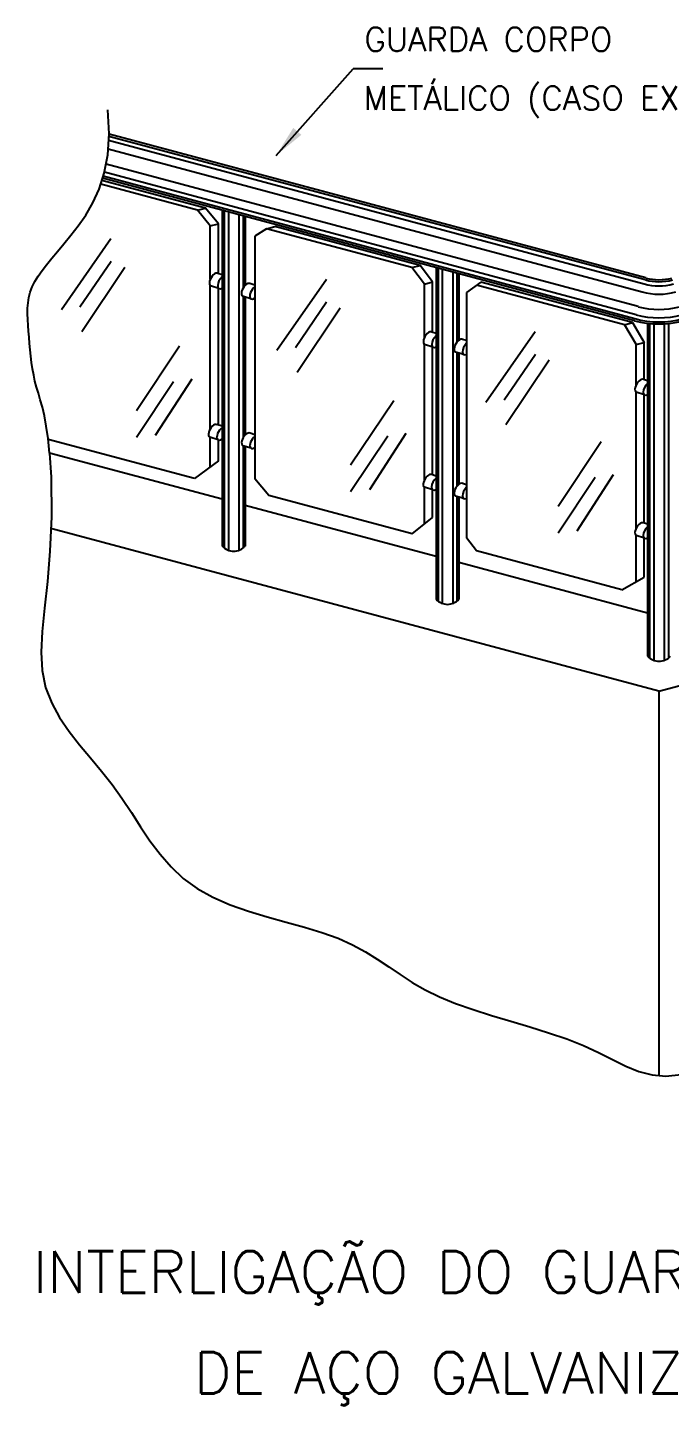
# Model space of a CAD drawing. Header units: millimetres. Extents: x -6183.8 to -6170.7, y -4395.3 to -4383.7.
# Drawn here: x -6183.76 to -6178.34, y -4395.28 to -4383.65 of the extents above; entities that cross this region are included whole.
import ezdxf
from ezdxf.enums import TextEntityAlignment as Align

# ---------------------------------------------------------------- set-up
doc = ezdxf.new("R2010")
doc.units = ezdxf.units.MM
doc.header["$LTSCALE"] = 10
doc.layers.add('Termotécnica', color=7, linetype='Continuous')
doc.styles.add('r140', font='romans.shx')
doc.styles.add('r80', font='romans.shx')

msp = doc.modelspace()

# ---------------------------------------------------------------- linework, layer by layer
at = {"layer": 'Termotécnica', "color": 2}
for p, q in [((-6181.659, -4384.732), (-6181.011, -4384.001)), ((-6180.761, -4384.001), (-6181.011, -4384.001)), ((-6178.555, -4385.818), (-6183.073, -4384.608)), ((-6178.546, -4385.784), (-6183.07, -4384.572)), ((-6178.573, -4385.886), (-6183.077, -4384.679)), ((-6178.606, -4386.009), (-6183.095, -4384.806)), ((-6178.633, -4386.111), (-6183.118, -4384.909)), ((-6178.624, -4386.077), (-6183.108, -4384.875)), ((-6182.115, -4385.196), (-6182.115, -4388.031)), ((-6181.922, -4385.248), (-6181.922, -4385.83)), ((-6182.115, -4385.74), (-6182.151, -4385.728)), ((-6180.31, -4385.68), (-6180.31, -4388.479)), ((-6180.118, -4385.731), (-6180.118, -4386.293)), ((-6180.118, -4385.732), (-6180.118, -4386.158)), ((-6182.142, -4385.856), (-6182.213, -4385.834)), ((-6181.839, -4385.828), (-6181.881, -4385.814)), ((-6181.872, -4385.943), (-6181.943, -4385.921)), ((-6181.922, -4385.927), (-6181.922, -4386.053)), ((-6181.922, -4385.927), (-6181.922, -4387.094)), ((-6180.31, -4386.235), (-6180.346, -4386.224)), ((-6178.526, -4386.149), (-6178.526, -4388.959)), ((-6180.337, -4386.352), (-6180.407, -4386.33)), ((-6180.055, -4386.296), (-6180.087, -4386.286)), ((-6180.077, -4386.414), (-6180.148, -4386.392)), ((-6180.118, -4386.401), (-6180.118, -4387.509)), ((-6178.526, -4386.636), (-6178.562, -4386.625)), ((-6178.553, -4386.754), (-6178.623, -4386.731)), ((-6182.115, -4387.019), (-6182.159, -4387.005)), ((-6182.15, -4387.134), (-6182.22, -4387.112)), ((-6181.839, -4387.09), (-6181.879, -4387.077)), ((-6181.87, -4387.205), (-6181.941, -4387.183)), ((-6181.922, -4387.189), (-6181.922, -4388.031)), ((-6180.31, -4387.439), (-6180.348, -4387.427)), ((-6180.055, -4387.512), (-6180.087, -4387.502)), ((-6180.338, -4387.555), (-6180.409, -4387.533)), ((-6180.077, -4387.63), (-6180.148, -4387.608)), ((-6180.118, -4387.618), (-6180.118, -4388.479)), ((-6178.526, -4387.846), (-6178.562, -4387.835)), ((-6178.553, -4387.963), (-6178.623, -4387.941))]:
    msp.add_line(p, q, dxfattribs=at)
at = {"layer": 'Termotécnica', "color": 3}
for p, q in [((-6178.541, -4385.767), (-6183.069, -4384.554)), ((-6178.636, -4386.128), (-6183.124, -4384.926)), ((-6182.115, -4387.635), (-6183.571, -4387.245)), ((-6180.31, -4388.119), (-6181.922, -4387.687)), ((-6178.431, -4389.255), (-6183.559, -4387.881)), ((-6178.526, -4388.597), (-6180.118, -4388.17)), ((-6178.431, -4389.255), (-6176.533, -4388.746)), ((-6178.431, -4389.255), (-6178.431, -4392.5))]:
    msp.add_line(p, q, dxfattribs=at)
at = {"layer": 'Termotécnica', "color": 1}
for p, q in [((-6182.256, -4385.177), (-6183.129, -4384.943)), ((-6182.323, -4385.195), (-6183.14, -4384.976)), ((-6182.323, -4385.195), (-6182.256, -4385.177)), ((-6182.215, -4385.328), (-6182.323, -4385.195)), ((-6182.147, -4385.31), (-6182.256, -4385.177)), ((-6182.215, -4385.328), (-6182.147, -4385.31)), ((-6182.147, -4385.729), (-6182.147, -4385.31)), ((-6182.098, -4385.201), (-6182.098, -4388.047)), ((-6182.063, -4385.207), (-6182.063, -4388.066)), ((-6181.974, -4385.234), (-6181.974, -4388.066)), ((-6181.939, -4385.243), (-6181.939, -4385.852)), ((-6182.215, -4385.777), (-6182.215, -4385.328)), ((-6182.215, -4385.777), (-6182.215, -4385.328)), ((-6181.74, -4385.351), (-6181.839, -4385.413)), ((-6181.839, -4385.413), (-6181.839, -4387.462)), ((-6181.74, -4385.351), (-6181.672, -4385.333)), ((-6180.514, -4385.679), (-6181.74, -4385.351)), ((-6180.446, -4385.661), (-6181.672, -4385.333)), ((-6183.054, -4385.438), (-6183.471, -4386.035)), ((-6183.052, -4385.628), (-6183.315, -4386.014)), ((-6180.514, -4385.679), (-6180.446, -4385.661)), ((-6180.341, -4385.801), (-6180.446, -4385.661)), ((-6182.937, -4385.678), (-6183.3, -4386.223)), ((-6180.408, -4385.819), (-6180.514, -4385.679)), ((-6180.293, -4385.685), (-6180.293, -4388.495)), ((-6180.258, -4385.694), (-6180.258, -4388.514)), ((-6180.17, -4385.718), (-6180.17, -4388.514)), ((-6180.135, -4385.727), (-6180.135, -4386.176)), ((-6180.135, -4385.727), (-6180.135, -4386.31)), ((-6182.215, -4386), (-6182.215, -4385.832)), ((-6182.215, -4387.04), (-6182.215, -4385.832)), ((-6182.147, -4385.953), (-6182.147, -4385.855)), ((-6182.147, -4387.009), (-6182.147, -4385.855)), ((-6181.236, -4385.781), (-6181.653, -4386.378)), ((-6180.408, -4385.819), (-6180.341, -4385.801)), ((-6180.408, -4386.27), (-6180.408, -4385.819)), ((-6180.408, -4386.27), (-6180.408, -4385.819)), ((-6180.341, -4386.226), (-6180.341, -4385.801)), ((-6179.932, -4385.802), (-6180.055, -4385.889)), ((-6180.055, -4385.889), (-6180.055, -4387.96)), ((-6178.722, -4386.162), (-6179.969, -4385.828)), ((-6178.654, -4386.144), (-6179.932, -4385.802)), ((-6181.939, -4385.921), (-6181.939, -4386.077)), ((-6181.939, -4385.922), (-6181.939, -4387.117)), ((-6181.234, -4385.971), (-6181.497, -4386.357)), ((-6181.119, -4386.021), (-6181.482, -4386.566)), ((-6179.475, -4386.222), (-6179.892, -4386.819)), ((-6178.722, -4386.162), (-6178.654, -4386.144)), ((-6178.722, -4386.162), (-6178.624, -4386.33)), ((-6178.654, -4386.144), (-6178.556, -4386.312)), ((-6178.509, -4386.151), (-6178.509, -4388.975)), ((-6178.474, -4386.154), (-6178.474, -4388.995)), ((-6178.386, -4386.154), (-6178.386, -4388.995)), ((-6178.351, -4386.151), (-6178.351, -4388.975)), ((-6182.475, -4386.344), (-6182.838, -4386.888)), ((-6180.408, -4386.451), (-6180.408, -4386.329)), ((-6180.408, -4387.47), (-6180.408, -4386.359)), ((-6180.341, -4387.429), (-6180.341, -4386.351)), ((-6178.624, -4386.33), (-6178.556, -4386.312)), ((-6178.624, -4386.672), (-6178.624, -4386.329)), ((-6178.624, -4386.672), (-6178.624, -4386.329)), ((-6178.556, -4386.627), (-6178.556, -4386.312)), ((-6180.135, -4386.396), (-6180.135, -4387.525)), ((-6179.473, -4386.412), (-6179.736, -4386.798)), ((-6179.358, -4386.462), (-6179.721, -4387.007)), ((-6182.525, -4386.643), (-6182.838, -4387.113)), ((-6182.371, -4386.621), (-6182.68, -4387.097)), ((-6180.668, -4386.803), (-6181.032, -4387.348)), ((-6178.624, -4387.001), (-6178.624, -4386.731)), ((-6178.624, -4387.88), (-6178.624, -4386.731)), ((-6178.556, -4386.791), (-6178.556, -4386.752)), ((-6178.556, -4387.836), (-6178.556, -4386.752)), ((-6178.556, -4386.955), (-6178.556, -4386.791)), ((-6182.349, -4387.46), (-6183.583, -4387.13)), ((-6182.215, -4387.36), (-6182.215, -4387.113)), ((-6182.147, -4387.31), (-6182.147, -4387.135)), ((-6180.718, -4387.102), (-6181.032, -4387.572)), ((-6180.565, -4387.08), (-6180.873, -4387.556)), ((-6178.919, -4387.151), (-6179.282, -4387.696)), ((-6181.939, -4387.184), (-6181.939, -4388.047)), ((-6182.147, -4387.31), (-6182.349, -4387.46)), ((-6181.721, -4387.604), (-6181.839, -4387.462)), ((-6178.969, -4387.45), (-6179.282, -4387.92)), ((-6178.816, -4387.428), (-6179.124, -4387.904)), ((-6180.513, -4387.928), (-6181.721, -4387.604)), ((-6180.408, -4387.844), (-6180.408, -4387.533)), ((-6180.341, -4387.79), (-6180.341, -4387.554)), ((-6180.135, -4387.612), (-6180.135, -4388.495)), ((-6180.513, -4387.928), (-6180.341, -4387.79)), ((-6179.97, -4388.071), (-6180.055, -4387.96)), ((-6178.624, -4388.331), (-6178.624, -4387.941)), ((-6178.556, -4388.292), (-6178.556, -4387.962)), ((-6178.745, -4388.4), (-6179.97, -4388.071)), ((-6178.745, -4388.4), (-6178.556, -4388.292))]:
    msp.add_line(p, q, dxfattribs=at)
for points in [[(-6183.571, -4387.245), (-6183.584, -4387.122), (-6183.599, -4387.019), (-6183.615, -4386.932), (-6183.632, -4386.858), (-6183.649, -4386.795), (-6183.665, -4386.739), (-6183.68, -4386.688), (-6183.694, -4386.638), (-6183.705, -4386.587), (-6183.715, -4386.535), (-6183.723, -4386.482), (-6183.73, -4386.428), (-6183.735, -4386.375), (-6183.74, -4386.321), (-6183.744, -4386.268), (-6183.748, -4386.217), (-6183.752, -4386.167), (-6183.755, -4386.118), (-6183.757, -4386.07), (-6183.756, -4386.023), (-6183.752, -4385.977), (-6183.745, -4385.932), (-6183.734, -4385.887), (-6183.717, -4385.842), (-6183.695, -4385.798), (-6183.668, -4385.752), (-6183.634, -4385.705), (-6183.596, -4385.655), (-6183.552, -4385.601), (-6183.503, -4385.543), (-6183.45, -4385.478), (-6183.392, -4385.406), (-6183.329, -4385.327), (-6183.266, -4385.237), (-6183.206, -4385.134), (-6183.153, -4385.017), (-6183.11, -4384.882), (-6183.08, -4384.727), (-6183.069, -4384.55), (-6183.079, -4384.349)], [(-6183.571, -4387.245), (-6183.558, -4387.448), (-6183.555, -4387.782), (-6183.568, -4388.074), (-6183.589, -4388.33), (-6183.613, -4388.554), (-6183.633, -4388.75), (-6183.643, -4388.925), (-6183.634, -4389.081), (-6183.604, -4389.224), (-6183.553, -4389.355), (-6183.486, -4389.478), (-6183.407, -4389.595), (-6183.319, -4389.707), (-6183.227, -4389.818), (-6183.134, -4389.929), (-6183.044, -4390.042), (-6182.961, -4390.159), (-6182.881, -4390.279), (-6182.803, -4390.399), (-6182.724, -4390.517), (-6182.639, -4390.631), (-6182.546, -4390.737), (-6182.443, -4390.835), (-6182.326, -4390.922), (-6182.193, -4390.995), (-6182.048, -4391.058), (-6181.893, -4391.112), (-6181.735, -4391.16), (-6181.576, -4391.204), (-6181.42, -4391.247), (-6181.273, -4391.292), (-6181.137, -4391.34), (-6181.016, -4391.395), (-6180.907, -4391.454), (-6180.807, -4391.517), (-6180.71, -4391.582), (-6180.613, -4391.647), (-6180.512, -4391.713), (-6180.403, -4391.776), (-6180.282, -4391.836), (-6180.146, -4391.891), (-6179.999, -4391.943), (-6179.842, -4391.993), (-6179.681, -4392.041), (-6179.52, -4392.089), (-6179.361, -4392.138), (-6179.209, -4392.19), (-6179.068, -4392.246), (-6178.94, -4392.305), (-6178.822, -4392.364), (-6178.71, -4392.419), (-6178.601, -4392.464), (-6178.489, -4392.494), (-6178.372, -4392.505), (-6178.244, -4392.492)]]:
    msp.add_lwpolyline(points, dxfattribs=at)
at = {"layer": 'Termotécnica', "color": 3}
for radius, start, end in [(0.424, 255, 285), (0.797, 255.0004, 284.9999)]:
    msp.add_arc((-6178.431, -4385.358), radius, start, end, dxfattribs=at)
at = {"layer": 'Termotécnica', "color": 2}
for centre, radius, start, end in [((-6178.431, -4385.358), 0.546, 254.9873, 285.0127), ((-6178.431, -4385.358), 0.476, 254.9855, 285.0145), ((-6178.431, -4385.358), 0.441, 254.9844, 285.0156), ((-6178.431, -4385.358), 0.675, 255.0002, 284.9998), ((-6178.431, -4385.384), 0.754, 254.4816, 285.5184), ((-6178.431, -4385.358), 0.745, 255.0001, 284.9999), ((-6182.018, -4387.945), 0.129, 221.7357, 318.2643), ((-6180.214, -4388.393), 0.129, 221.7357, 318.2643), ((-6178.43, -4388.874), 0.129, 221.7357, 318.2643)]:
    msp.add_arc(centre, radius, start, end, dxfattribs=at)
for centre, start_param, end_param in [((-6182.182, -4385.781), 6.27529, 9.430709), ((-6182.112, -4385.803), 0.919573, 3.887675), ((-6181.912, -4385.868), 6.27529, 9.430709), ((-6181.841, -4385.89), 0.776763, 4.042631), ((-6180.377, -4386.277), 6.27529, 9.426544), ((-6180.306, -4386.299), 0.9653, 3.887675), ((-6180.117, -4386.339), 6.27529, 9.430709), ((-6180.047, -4386.361), 1.054831, 3.785546), ((-6178.592, -4386.678), 6.27529, 9.430709), ((-6178.522, -4386.7), 0.9653, 3.887675), ((-6182.19, -4387.059), 6.27529, 9.430709), ((-6182.119, -4387.081), 0.736773, 4.085814), ((-6181.91, -4387.13), 6.27529, 9.430709), ((-6181.84, -4387.152), 0.825635, 4.005851), ((-6180.378, -4387.48), 6.27529, 9.430709), ((-6180.308, -4387.502), 0.90117, 3.880883), ((-6180.117, -4387.555), 6.27529, 9.430709), ((-6180.047, -4387.577), 1.054831, 3.785546), ((-6178.592, -4387.888), 6.27529, 9.430709), ((-6178.522, -4387.91), 0.973363, 3.880883)]:
    msp.add_ellipse(centre, major_axis=(0.0307, 0.0531), ratio=0.512908, start_param=start_param, end_param=end_param, dxfattribs=at)
msp.add_solid([(-6181.515, -4384.5), (-6181.447, -4384.559), (-6181.659, -4384.732)], dxfattribs=at)

# ---------------------------------------------------------------- texts
at = {"layer": 'Termotécnica', "color": 2, "style": 'r80'}
for s, p in [('GUARDA CORPO', (-6180.915, -4383.853)), ('METÁLICO (CASO EXISTA)', (-6180.922, -4384.349))]:
    msp.add_text(s, height=0.2, dxfattribs=at).set_placement(p)
at = {"layer": 'Termotécnica', "color": 5, "style": 'r140'}
for s, p in [('INTERLIGAÇÃO DO GUARDA-CORPO COM A BARRA', (-6177.92, -4394.438)), (' DE AÇO GALVANIZADA A FOGO RE-BAR', (-6177.92, -4395.289))]:
    msp.add_text(s, height=0.35, dxfattribs=at).set_placement(p, align=Align.BOTTOM_CENTER)

doc.saveas('drawing.dxf')
